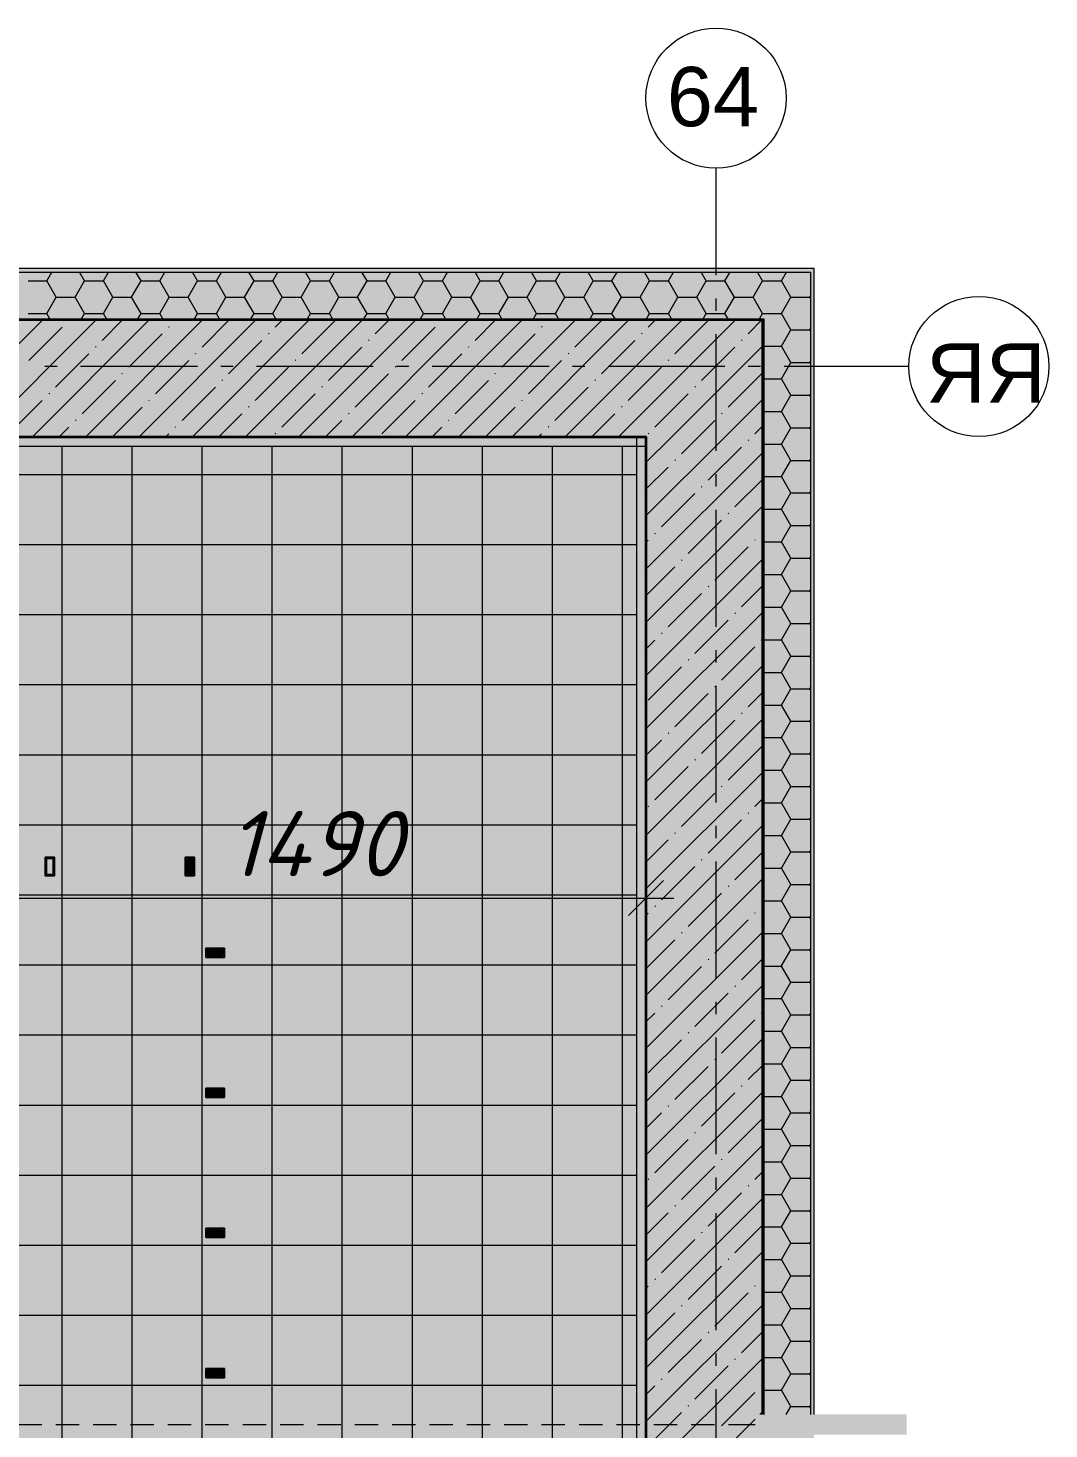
# Model space of a CAD drawing. Header units: millimetres. Extents: x -81576 to 1046824, y -248937 to 691537.
# Drawn here: x -26831 to -22460, y 611346 to 617345 of the extents above; entities that cross this region are included whole.
import ezdxf

# ---------------------------------------------------------------- set-up
doc = ezdxf.new("R2010")
doc.units = ezdxf.units.MM
doc.layers.add('PDF _Геометрия', color=7, linetype='Continuous', true_color=0x1d1d1d)
doc.layers.add('PDF _Сплошная заливка', color=7, linetype='Continuous', true_color=0xffffff)
doc.layers.add('PDF _Текст', color=7, linetype='Continuous')
doc.styles.add('PDF ArialMT', font='arial.ttf')
doc.styles.add('PDF ISOCPEUR Italic', font='isocpeui.ttf')

msp = doc.modelspace()

# ---------------------------------------------------------------- hatches: boundary and pattern name
at = {"layer": 'PDF _Сплошная заливка', "true_color": 0x636466, "transparency": 33554559}
for points in [[(-40775.3, 616099.3), (-23681.3, 616099.3), (-23681.5, 616299.3), (-40775.3, 616299.3), (-40775.3, 616115.8)], [(-26949.5, 616095.3), (-23685.3, 616095.3), (-23685.3, 616099.3), (-40775.3, 616099.3), (-40775.3, 616095.3), (-27185.3, 616095.3)], [(-24185.3, 608794.6), (-23685.3, 608794.6), (-23685.3, 611322), (-23718.4, 611322), (-23718.4, 611408.7), (-23685.3, 611408.7), (-23685.3, 615594.6), (-24185.3, 615594.6), (-24185.3, 610178.9)], [(-24185.3, 608834.6), (-24185.3, 615554.6), (-24225.3, 615553.3), (-24225.3, 608834.6), (-24217.8, 608834.6)], [(-23334.3, 611322), (-23068.4, 611322), (-23068.4, 611408.7), (-23718.4, 611408.7), (-23718.4, 611322), (-23465.3, 611322)]]:
    msp.add_hatch(color=251, dxfattribs=at).paths.add_polyline_path(points)
h = msp.add_hatch(color=251, dxfattribs=at)
h.paths.add_polyline_path([(-23671.8, 607746), (-23481.3, 607746), (-23481.3, 611322), (-23681.3, 611322), (-23681.3, 607746)], flags=0)
h.paths.add_polyline_path([(-23676, 611408.7), (-23481.3, 611408.7), (-23481.3, 616299.3), (-23681.3, 616299.3), (-23681.3, 611408.7)], flags=0)
h = msp.add_hatch(color=251, dxfattribs=at)
h.paths.add_polyline_path([(-23480.5, 607746), (-23465.3, 607746), (-23465.3, 611322), (-23481.3, 611322), (-23481.3, 607746)], flags=0)
h.paths.add_polyline_path([(-23481.3, 611408.7), (-23465.3, 611408.7), (-23465.3, 616315.3), (-23481.3, 616315.3), (-23481.3, 612611.8)], flags=0)
h = msp.add_hatch(color=251, dxfattribs=at)
h.paths.add_polyline_path([(-23685.1, 607746), (-23681.3, 607746), (-23681.3, 611322), (-23685.3, 611322), (-23685.3, 607746)], flags=0)
h.paths.add_polyline_path([(-23685.2, 611408.7), (-23681.3, 611408.7), (-23681.3, 616099.3), (-23685.3, 616094.6), (-23685.3, 611408.7)], flags=0)
h = msp.add_hatch(color=251, dxfattribs=at)
h.paths.add_polyline_path([(-24224, 615554.6), (-24185.3, 615554.6), (-24185.3, 615594.6), (-27785.3, 615594.6), (-27785.3, 615554.6), (-24225.3, 615554.6)], flags=0)
h.paths.add_polyline_path([(-39185.3, 615554.6), (-28341.8, 615554.6), (-28360.4, 615594.6), (-39185.3, 615594.6)], flags=0)
h = msp.add_hatch(color=251, dxfattribs=at)
h.paths.add_polyline_path([(-26949.5, 608834.6), (-24225.3, 608834.6), (-24225.3, 615554.6), (-27185.3, 615554.6), (-27185.3, 612995.3), (-27145.3, 612995.3), (-27145.3, 612495.3), (-27185.3, 612494.6), (-27185.3, 610675.3), (-27155.6, 610675.3), (-27155.6, 610595.3), (-27185.3, 610595.3), (-27185.3, 608834.6)], flags=0)
h.paths.add_polyline_path([(-26445.5, 610595.3), (-26485.5, 610595.3), (-26485.5, 610675.3), (-26445.5, 610675.3), (-26445.5, 610601.3)], flags=0)
h.paths.add_polyline_path([(-27085.5, 610595.3), (-27085.5, 610675.3), (-27045.5, 610675.3), (-27045.5, 610595.3), (-27079.5, 610595.3)], flags=0)
h.paths.add_polyline_path([(-27079.5, 610601.3), (-27051.5, 610601.3), (-27051.5, 610669.3), (-27079.5, 610669.3), (-27079.5, 610629.3)], flags=0)
h.paths.add_polyline_path([(-26479.5, 610601.3), (-26451.5, 610601.3), (-26451.5, 610669.3), (-26479.5, 610669.3), (-26479.5, 610629.3)], flags=0)
h.paths.add_polyline_path([(-25989.5, 610965.3), (-26069.5, 610965.3), (-26069.5, 611005.3), (-25989.5, 611005.3), (-25989.5, 610971.3)], flags=0)
h.paths.add_polyline_path([(-26035.5, 610971.3), (-25995.5, 610971.3), (-25995.5, 610999.3), (-26063.5, 610999.3), (-26063.5, 610971.3)], flags=0)
h.paths.add_polyline_path([(-26063.5, 611565.3), (-26069.5, 611565.3), (-26069.5, 611605.3), (-25989.5, 611605.3), (-25989.5, 611565.3), (-25995.5, 611565.3)], flags=0)
h.paths.add_polyline_path([(-26035.5, 611571.3), (-25995.5, 611571.3), (-25995.5, 611599.3), (-26063.5, 611599.3), (-26063.5, 611571.3)], flags=0)
h.paths.add_polyline_path([(-25995.5, 612165.3), (-26069.5, 612165.3), (-26069.5, 612205.3), (-25989.5, 612205.3), (-25989.5, 612165.3)], flags=0)
h.paths.add_polyline_path([(-26063.5, 612171.3), (-25995.5, 612171.3), (-25995.5, 612199.3), (-26063.5, 612199.3)], flags=0)
h.paths.add_polyline_path([(-25995.5, 612765.3), (-26069.5, 612765.3), (-26069.5, 612805.3), (-25989.5, 612805.3), (-25989.5, 612765.3)], flags=0)
h.paths.add_polyline_path([(-25995.5, 612771.3), (-25995.5, 612799.3), (-26063.5, 612799.3), (-26063.5, 612771.3), (-26023.5, 612771.3)], flags=0)
h.paths.add_polyline_path([(-25989.5, 613365.3), (-26069.5, 613365.3), (-26069.5, 613405.3), (-25989.5, 613405.3), (-25989.5, 613371.3)], flags=0)
h.paths.add_polyline_path([(-26063.5, 613371.3), (-25995.5, 613371.3), (-25995.5, 613399.3), (-26063.5, 613399.3)], flags=0)
h.paths.add_polyline_path([(-26717.5, 613714.4), (-26757.5, 613714.4), (-26757.5, 613794.4), (-26717.5, 613794.4), (-26717.5, 613720.4)], flags=0)
h.paths.add_polyline_path([(-26151.5, 613714.4), (-26157.5, 613714.4), (-26157.5, 613794.4), (-26117.5, 613794.4), (-26117.5, 613714.4), (-26123.5, 613714.4)], flags=0)
h.paths.add_polyline_path([(-26751.5, 613720.4), (-26723.5, 613720.4), (-26723.5, 613788.4), (-26751.5, 613788.4), (-26751.5, 613748.4)], flags=0)
h.paths.add_polyline_path([(-26151.5, 613720.4), (-26123.5, 613720.4), (-26123.5, 613788.4), (-26151.5, 613788.4), (-26151.5, 613748.4)], flags=0)
h = msp.add_hatch(color=251, dxfattribs=at)
h.paths.add_polyline_path([(-26717.5, 613714.4), (-26717.5, 613794.4), (-26757.5, 613794.4), (-26757.5, 613714.4), (-26723.5, 613714.4)], flags=0)
h.paths.add_polyline_path([(-26723.5, 613720.4), (-26751.5, 613720.4), (-26751.5, 613788.4), (-26723.5, 613788.4)], flags=0)

# ---------------------------------------------------------------- linework, layer by layer
at = {"layer": 'PDF _Геометрия', "color": 7, "lineweight": 9}
for points in [[(-23885.3, 616287), (-23885.3, 616744.5)], [(-23885.3, 616134.1), (-23885.3, 616187)], [(-40775.3, 616099.3), (-23685.3, 616099.3), (-23681.3, 616099.3), (-23681.3, 611408.7)], [(-40775.3, 616095.3), (-23685.3, 616095.3), (-23685.3, 611408.7)], [(-23885.3, 615534.1), (-23885.3, 616034.1)], [(-26705.9, 615895.3), (-26758.8, 615895.3)], [(-26105.9, 615895.3), (-26605.9, 615895.3)], [(-25953, 615895.3), (-26005.9, 615895.3)], [(-25353, 615895.3), (-25853, 615895.3)], [(-25200.1, 615895.3), (-25253, 615895.3)], [(-24600.1, 615895.3), (-25100.1, 615895.3)], [(-24447.1, 615895.3), (-24500.1, 615895.3)], [(-23847.1, 615895.3), (-24347.1, 615895.3)], [(-23694.2, 615895.3), (-23747.1, 615895.3)], [(-23059.8, 615895.3), (-23594.2, 615895.3)], [(-26685.3, 608834.6), (-26685.3, 615554.6)], [(-26385.3, 608834.6), (-26385.3, 615554.6)], [(-26085.3, 608834.6), (-26085.3, 615554.6)], [(-25785.3, 608834.6), (-25785.3, 615554.6)], [(-25485.3, 608834.6), (-25485.3, 615554.6)], [(-25185.3, 608834.6), (-25185.3, 615554.6)], [(-24885.3, 608834.6), (-24885.3, 615554.6)], [(-24585.3, 608834.6), (-24585.3, 615554.6)], [(-24285.3, 608834.6), (-24285.3, 615554.6)], [(-28285.2, 615433.2), (-27785.3, 615433.2), (-27185.3, 615433.2), (-24225.3, 615433.2)], [(-23885.3, 615381.2), (-23885.3, 615434.1)], [(-23885.3, 614781.2), (-23885.3, 615281.2)], [(-28145.3, 615133.2), (-27785.3, 615133.2), (-27185.3, 615133.2), (-24225.3, 615133.2)], [(-28005.4, 614833.2), (-27785.3, 614833.2), (-27185.3, 614833.2), (-24225.3, 614833.2)], [(-23885.3, 614628.3), (-23885.3, 614681.2)], [(-27865.5, 614533.2), (-27785.3, 614533.2), (-27185.3, 614533.2), (-24225.3, 614533.2)], [(-23885.3, 614028.3), (-23885.3, 614528.3)], [(-27769, 614233.2), (-27185.3, 614233.2), (-24225.3, 614233.2)], [(-27585.7, 613933.2), (-27185.3, 613933.2), (-24225.3, 613933.2)], [(-23885.3, 613875.4), (-23885.3, 613928.3)], [(-23885.3, 613275.4), (-23885.3, 613775.4)], [(-24185.3, 613725.6), (-24185.3, 613619.5), (-24185.3, 613499.5)], [(-39305.3, 613619.5), (-35095.3, 613619.5), (-27165.3, 613619.5), (-24065.3, 613619.5)], [(-27445.8, 613633.2), (-27185.3, 613633.2), (-24225.3, 613633.2)], [(-27305.9, 613333.2), (-27185.3, 613333.2), (-24225.3, 613333.2)], [(-23885.3, 613122.4), (-23885.3, 613175.4)], [(-27185.3, 613033.2), (-24225.3, 613033.2)], [(-23885.3, 612522.4), (-23885.3, 613022.4)], [(-27145.3, 612733.2), (-24225.3, 612733.2)], [(-34985.3, 612433.2), (-34385.3, 612433.2), (-33785.3, 612433.2), (-33185.3, 612433.2), (-32585.3, 612433.2), (-31985.3, 612433.2), (-31385.3, 612433.2), (-30785.3, 612433.2), (-30185.3, 612433.2), (-29585.3, 612433.2), (-28985.3, 612433.2), (-28385.3, 612433.2), (-27785.3, 612433.2), (-27185.3, 612433.2), (-24225.3, 612433.2)], [(-23885.3, 612369.5), (-23885.3, 612422.4)], [(-23885.3, 611769.5), (-23885.3, 612269.5)], [(-34985.3, 612133.2), (-34385.3, 612133.2), (-33785.3, 612133.2), (-33185.3, 612133.2), (-32585.3, 612133.2), (-31985.3, 612133.2), (-31385.3, 612133.2), (-30785.3, 612133.2), (-30185.3, 612133.2), (-29585.3, 612133.2), (-28985.3, 612133.2), (-28385.3, 612133.2), (-27785.3, 612133.2), (-27185.3, 612133.2), (-24225.3, 612133.2)], [(-34985.3, 611833.2), (-34385.3, 611833.2), (-33785.3, 611833.2), (-33185.3, 611833.2), (-32585.3, 611833.2), (-31985.3, 611833.2), (-31385.3, 611833.2), (-30785.3, 611833.2), (-30185.3, 611833.2), (-29585.3, 611833.2), (-28985.3, 611833.2), (-28385.3, 611833.2), (-27785.3, 611833.2), (-27185.3, 611833.2), (-24225.3, 611833.2)], [(-23885.3, 611616.6), (-23885.3, 611669.5)], [(-34985.3, 611533.2), (-34385.3, 611533.2), (-33785.3, 611533.2), (-33185.3, 611533.2), (-32585.3, 611533.2), (-31985.3, 611533.2), (-31385.3, 611533.2), (-30785.3, 611533.2), (-30185.3, 611533.2), (-29585.3, 611533.2), (-28985.3, 611533.2), (-28385.3, 611533.2), (-27785.3, 611533.2), (-27185.3, 611533.2), (-24225.3, 611533.2)], [(-23885.3, 611016.6), (-23885.3, 611516.6)]]:
    msp.add_lwpolyline(points, dxfattribs=at)
at = {"layer": 'PDF _Геометрия', "color": 7, "lineweight": 15}
for points in [[(-23465.3, 611408.7), (-23465.3, 616315.3), (-23481.3, 616315.3), (-23681.3, 616315.3), (-23685.3, 616315.3), (-40775.3, 616315.3)], [(-40775.3, 616299.3), (-23685.3, 616299.3), (-23681.3, 616299.3), (-23481.3, 616299.3), (-23481.3, 611408.7)], [(-27785.3, 615554.6), (-24185.3, 615554.6), (-24185.3, 615594.6), (-39185.3, 615594.6), (-39185.3, 615554.6), (-28341.8, 615554.6)]]:
    msp.add_lwpolyline(points, dxfattribs=at)
at = {"layer": 'PDF _Геометрия', "color": 250, "lineweight": 9, "true_color": 0x2c2c2c}
for points in [[(-26750.3, 616261.8), (-26728.6, 616299.3)], [(-26589, 616261.7), (-26610.7, 616299.3)], [(-26508.3, 616261.8), (-26486.7, 616299.3)], [(-26347.1, 616261.7), (-26368.7, 616299.3)], [(-26266.4, 616261.8), (-26244.7, 616299.3)], [(-26105.1, 616261.7), (-26126.8, 616299.3)], [(-26024.4, 616261.8), (-26002.8, 616299.3)], [(-25863.2, 616261.7), (-25884.9, 616299.3)], [(-25782.5, 616261.8), (-25760.9, 616299.3)], [(-25621.3, 616261.7), (-25642.9, 616299.3)], [(-25540.6, 616261.8), (-25518.9, 616299.3)], [(-25379.3, 616261.7), (-25401, 616299.3)], [(-25298.6, 616261.8), (-25277, 616299.3)], [(-25137.4, 616261.7), (-25159.1, 616299.3)], [(-25056.7, 616261.8), (-25035, 616299.3)], [(-24895.5, 616261.7), (-24917.1, 616299.3)], [(-24814.8, 616261.8), (-24793.1, 616299.3)], [(-24653.5, 616261.7), (-24675.2, 616299.3)], [(-24572.8, 616261.8), (-24551.2, 616299.3)], [(-24411.6, 616261.7), (-24433.3, 616299.3)], [(-24330.9, 616261.8), (-24309.2, 616299.3)], [(-24169.6, 616261.7), (-24191.3, 616299.3)], [(-24089, 616261.8), (-24067.3, 616299.3)], [(-23927.7, 616261.7), (-23949.4, 616299.3)], [(-23847, 616261.8), (-23825.4, 616299.3)], [(-23685.8, 616261.7), (-23707.5, 616299.3)], [(-23605.1, 616261.8), (-23583.4, 616299.3)], [(-26830.9, 616261.7), (-26750.2, 616261.7)], [(-26710, 616191.9), (-26750.3, 616261.7)], [(-26629.3, 616191.9), (-26589, 616261.8)], [(-26588.9, 616261.7), (-26508.3, 616261.7)], [(-26468, 616191.9), (-26508.4, 616261.7)], [(-26387.3, 616191.9), (-26347, 616261.8)], [(-26347, 616261.7), (-26266.4, 616261.7)], [(-26226.1, 616191.9), (-26266.4, 616261.7)], [(-26145.4, 616191.9), (-26105.1, 616261.8)], [(-26105.1, 616261.7), (-26024.4, 616261.7)], [(-25984.2, 616191.9), (-26024.5, 616261.7)], [(-25903.5, 616191.9), (-25863.2, 616261.8)], [(-25863.1, 616261.7), (-25782.5, 616261.7)], [(-25742.2, 616191.9), (-25782.5, 616261.7)], [(-25661.5, 616191.9), (-25621.2, 616261.8)], [(-25621.2, 616261.7), (-25540.6, 616261.7)], [(-25500.3, 616191.9), (-25540.6, 616261.7)], [(-25419.6, 616191.9), (-25379.3, 616261.8)], [(-25379.3, 616261.7), (-25298.6, 616261.7)], [(-25258.4, 616191.9), (-25298.7, 616261.7)], [(-25177.7, 616191.9), (-25137.4, 616261.8)], [(-25137.3, 616261.7), (-25056.7, 616261.7)], [(-25016.4, 616191.9), (-25056.7, 616261.7)], [(-24935.7, 616191.9), (-24895.4, 616261.8)], [(-24895.4, 616261.7), (-24814.8, 616261.7)], [(-24774.5, 616191.9), (-24814.8, 616261.7)], [(-24693.8, 616191.9), (-24653.5, 616261.8)], [(-24653.5, 616261.7), (-24572.8, 616261.7)], [(-24532.5, 616191.9), (-24572.9, 616261.7)], [(-24451.9, 616191.9), (-24411.5, 616261.8)], [(-24411.5, 616261.7), (-24330.9, 616261.7)], [(-24290.6, 616191.9), (-24330.9, 616261.7)], [(-24209.9, 616191.9), (-24169.6, 616261.8)], [(-24169.6, 616261.7), (-24088.9, 616261.7)], [(-24048.7, 616191.9), (-24089, 616261.7)], [(-23968, 616191.9), (-23927.7, 616261.8)], [(-23927.7, 616261.7), (-23847, 616261.7)], [(-23806.7, 616191.9), (-23847.1, 616261.7)], [(-23726.1, 616191.9), (-23685.7, 616261.8)], [(-23685.7, 616261.7), (-23681.3, 616261.7), (-23605.1, 616261.7)], [(-23564.8, 616191.9), (-23605.1, 616261.7)], [(-26750.3, 616122.1), (-26709.9, 616191.9)], [(-26709.9, 616191.9), (-26629.3, 616191.9)], [(-26589, 616122), (-26629.3, 616191.9)], [(-26508.3, 616122.1), (-26468, 616191.9)], [(-26468, 616191.9), (-26387.3, 616191.9)], [(-26347.1, 616122), (-26387.4, 616191.9)], [(-26266.4, 616122.1), (-26226.1, 616191.9)], [(-26226, 616191.9), (-26145.4, 616191.9)], [(-26105.1, 616122), (-26145.5, 616191.9)], [(-26024.4, 616122.1), (-25984.1, 616191.9)], [(-25984.1, 616191.9), (-25903.5, 616191.9)], [(-25863.2, 616122), (-25903.5, 616191.9)], [(-25782.5, 616122.1), (-25742.2, 616191.9)], [(-25742.2, 616191.9), (-25661.5, 616191.9)], [(-25621.3, 616122), (-25661.6, 616191.9)], [(-25540.6, 616122.1), (-25500.3, 616191.9)], [(-25500.2, 616191.9), (-25419.6, 616191.9)], [(-25379.3, 616122), (-25419.6, 616191.9)], [(-25298.6, 616122.1), (-25258.3, 616191.9)], [(-25258.3, 616191.9), (-25177.7, 616191.9)], [(-25137.4, 616122), (-25177.7, 616191.9)], [(-25056.7, 616122.1), (-25016.4, 616191.9)], [(-25016.4, 616191.9), (-24935.7, 616191.9)], [(-24895.5, 616122), (-24935.8, 616191.9)], [(-24814.8, 616122.1), (-24774.4, 616191.9)], [(-24774.4, 616191.9), (-24693.8, 616191.9)], [(-24653.5, 616122), (-24693.8, 616191.9)], [(-24572.8, 616122.1), (-24532.5, 616191.9)], [(-24532.5, 616191.9), (-24451.9, 616191.9)], [(-24411.6, 616122), (-24451.9, 616191.9)], [(-24330.9, 616122.1), (-24290.6, 616191.9)], [(-24290.6, 616191.9), (-24209.9, 616191.9)], [(-24169.6, 616122), (-24210, 616191.9)], [(-24089, 616122.1), (-24048.6, 616191.9)], [(-24048.6, 616191.9), (-23968, 616191.9)], [(-23927.7, 616122), (-23968, 616191.9)], [(-23847, 616122.1), (-23806.7, 616191.9)], [(-23806.7, 616191.9), (-23726, 616191.9)], [(-23685.8, 616122), (-23726.1, 616191.9)], [(-23605.1, 616122.1), (-23564.8, 616191.9)], [(-23564.8, 616191.9), (-23484.1, 616191.9)], [(-23481.3, 616187), (-23484.2, 616191.9)], [(-23484.1, 616191.9), (-23481.3, 616196.8)], [(-26830.9, 616122), (-26750.2, 616122)], [(-26737.1, 616099.3), (-26750.3, 616122)], [(-26602.1, 616099.3), (-26589, 616122.1)], [(-26588.9, 616122), (-26508.3, 616122)], [(-26495.2, 616099.3), (-26508.4, 616122)], [(-26360.2, 616099.3), (-26347, 616122.1)], [(-26347, 616122), (-26266.4, 616122)], [(-26253.3, 616099.3), (-26266.4, 616122)], [(-26118.3, 616099.3), (-26105.1, 616122.1)], [(-26105.1, 616122), (-26024.4, 616122)], [(-26011.3, 616099.3), (-26024.5, 616122)], [(-25876.3, 616099.3), (-25863.2, 616122.1)], [(-25863.1, 616122), (-25782.5, 616122)], [(-25769.4, 616099.3), (-25782.5, 616122)], [(-25634.4, 616099.3), (-25621.2, 616122.1)], [(-25621.2, 616122), (-25540.6, 616122)], [(-25527.5, 616099.3), (-25540.6, 616122)], [(-25392.5, 616099.3), (-25379.3, 616122.1)], [(-25379.3, 616122), (-25298.6, 616122)], [(-25285.5, 616099.3), (-25298.7, 616122)], [(-25150.5, 616099.3), (-25137.4, 616122.1)], [(-25137.3, 616122), (-25056.7, 616122)], [(-25043.6, 616099.3), (-25056.7, 616122)], [(-24908.6, 616099.3), (-24895.4, 616122.1)], [(-24895.4, 616122), (-24814.8, 616122)], [(-24801.7, 616099.3), (-24814.8, 616122)], [(-24666.6, 616099.3), (-24653.5, 616122.1)], [(-24653.5, 616122), (-24572.8, 616122)], [(-24559.7, 616099.3), (-24572.9, 616122)], [(-24424.7, 616099.3), (-24411.5, 616122.1)], [(-24411.5, 616122), (-24330.9, 616122)], [(-24317.8, 616099.3), (-24330.9, 616122)], [(-24182.8, 616099.3), (-24169.6, 616122.1)], [(-24169.6, 616122), (-24088.9, 616122)], [(-24075.9, 616099.3), (-24089, 616122)], [(-23940.8, 616099.3), (-23927.7, 616122.1)], [(-23927.7, 616122), (-23847, 616122)], [(-23833.9, 616099.3), (-23847.1, 616122)], [(-23698.9, 616099.3), (-23685.7, 616122.1)], [(-23685.7, 616122), (-23681.3, 616122), (-23605.1, 616122)], [(-23564.8, 616052.2), (-23605.1, 616122)], [(-27267.8, 615594.6), (-26767.8, 616094.6)], [(-27039.7, 615594.6), (-26539.7, 616094.6)], [(-26827.2, 615921.1), (-26684.7, 616063.7)], [(-26811.6, 615594.6), (-26311.6, 616094.6)], [(-26656.2, 616092.2), (-26653.8, 616094.6)], [(-26583.5, 615594.6), (-26083.5, 616094.6)], [(-26513.6, 616006.7), (-26425.7, 616094.6)], [(-26355.4, 615594.6), (-25855.4, 616094.6)], [(-26228.5, 616063.7), (-26226.1, 616066.1)], [(-26200, 616092.2), (-26197.6, 616094.6)], [(-26127.3, 615594.6), (-25627.3, 616094.6)], [(-26085.9, 615978.1), (-25969.5, 616094.6)], [(-25899.2, 615594.6), (-25399.2, 616094.6)], [(-25772.3, 616063.7), (-25741.4, 616094.6)], [(-25671.1, 615594.6), (-25171.1, 616094.6)], [(-25658.2, 615949.6), (-25515.7, 616092.2)], [(-25443, 615594.6), (-24943, 616094.6)], [(-25344.6, 616035.2), (-25285.2, 616094.6)], [(-25230.5, 615921.1), (-25088, 616063.7)], [(-25214.9, 615594.6), (-24714.9, 616094.6)], [(-25059.5, 616092.2), (-25057.1, 616094.6)], [(-24986.8, 615594.6), (-24486.8, 616094.6)], [(-24916.9, 616006.7), (-24829, 616094.6)], [(-24758.7, 615594.6), (-24258.7, 616094.6)], [(-24631.8, 616063.7), (-24629.4, 616066.1)], [(-24603.3, 616092.2), (-24600.9, 616094.6)], [(-24530.6, 615594.6), (-24030.6, 616094.6)], [(-24489.2, 615978.1), (-24372.8, 616094.6)], [(-24302.5, 615594.6), (-23802.5, 616094.6)], [(-24175.6, 616063.7), (-24144.7, 616094.6)], [(-24061.5, 615949.6), (-23919, 616092.2)], [(-23747.9, 616035.2), (-23688.5, 616094.6)], [(-23605.1, 615982.4), (-23564.8, 616052.2)], [(-23564.8, 616052.2), (-23484.1, 616052.2)], [(-23481.3, 616047.3), (-23484.2, 616052.2)], [(-23484.1, 616052.2), (-23481.3, 616057.1)], [(-26399.5, 615892.6), (-26257, 616035.2)], [(-25971.9, 615864.1), (-25829.3, 616006.7)], [(-25800.8, 616035.2), (-25798.4, 616037.5)], [(-25373.1, 616006.7), (-25370.7, 616009)], [(-24802.9, 615892.6), (-24660.3, 616035.2)], [(-24375.2, 615864.1), (-24232.6, 616006.7)], [(-24204.1, 616035.2), (-24201.7, 616037.5)], [(-24185.3, 615483.7), (-24074.4, 615594.6), (-23685.3, 615983.7)], [(-23776.4, 616006.7), (-23774, 616009)], [(-23681.3, 615982.4), (-23605.1, 615982.4)], [(-23564.8, 615912.5), (-23605.1, 615982.4)], [(-26713.2, 615807.1), (-26570.6, 615949.6)], [(-26542.1, 615978.1), (-26539.7, 615980.5)], [(-26114.4, 615949.6), (-26112, 615952)], [(-25686.7, 615921.1), (-25684.4, 615923.5)], [(-25544.2, 615835.6), (-25401.6, 615978.1)], [(-25116.5, 615807.1), (-24973.9, 615949.6)], [(-24945.4, 615978.1), (-24943, 615980.5)], [(-24517.7, 615949.6), (-24515.4, 615952)], [(-24090, 615921.1), (-24087.7, 615923.5)], [(-23947.5, 615835.6), (-23804.9, 615978.1)], [(-26428.1, 615864.1), (-26425.7, 615866.5)], [(-26285.5, 615778.6), (-26142.9, 615921.1)], [(-25857.8, 615750), (-25715.2, 615892.6)], [(-25430.1, 615721.5), (-25287.6, 615864.1)], [(-25259, 615892.6), (-25256.7, 615895)], [(-24831.4, 615864.1), (-24829, 615866.5)], [(-24688.8, 615778.6), (-24546.2, 615921.1)], [(-24261.1, 615750), (-24118.6, 615892.6)], [(-23833.4, 615721.5), (-23690.9, 615864.1)], [(-23605.1, 615842.7), (-23564.8, 615912.6)], [(-23564.8, 615912.5), (-23484.1, 615912.5)], [(-23481.3, 615907.6), (-23484.2, 615912.5)], [(-23484.1, 615912.6), (-23481.3, 615917.4)], [(-26599.1, 615693), (-26456.6, 615835.6)], [(-26171.4, 615664.5), (-26028.9, 615807.1)], [(-26000.4, 615835.6), (-25998, 615838)], [(-25572.7, 615807.1), (-25570.3, 615809.4)], [(-25002.4, 615693), (-24859.9, 615835.6)], [(-24574.8, 615664.5), (-24432.2, 615807.1)], [(-24403.7, 615835.6), (-24401.3, 615838)], [(-23976, 615807.1), (-23973.6, 615809.4)], [(-23681.3, 615842.7), (-23605.1, 615842.7)], [(-23564.8, 615772.8), (-23605.1, 615842.7)], [(-26912.8, 615607.5), (-26770.2, 615750)], [(-26741.7, 615778.6), (-26739.3, 615780.9)], [(-26314, 615750), (-26311.6, 615752.4)], [(-25743.8, 615636), (-25601.2, 615778.6)], [(-25316.1, 615607.5), (-25173.5, 615750)], [(-25145, 615778.6), (-25142.6, 615780.9)], [(-24717.3, 615750), (-24714.9, 615752.4)], [(-24185.3, 615255.6), (-23846.3, 615594.6), (-23685.3, 615755.6)], [(-24147.1, 615636), (-24004.5, 615778.6)], [(-23605.1, 615703), (-23564.8, 615772.9)], [(-23564.8, 615772.8), (-23484.1, 615772.8)], [(-23481.3, 615767.9), (-23484.2, 615772.8)], [(-23484.1, 615772.9), (-23481.3, 615777.7)], [(-26469.5, 615594.6), (-26342.5, 615721.5)], [(-26013.3, 615594.6), (-25914.8, 615693)], [(-25886.3, 615721.5), (-25883.9, 615723.9)], [(-25458.6, 615693), (-25456.3, 615695.4)], [(-24872.8, 615594.6), (-24745.8, 615721.5)], [(-24416.6, 615594.6), (-24318.1, 615693)], [(-24289.6, 615721.5), (-24287.3, 615723.9)], [(-23861.9, 615693), (-23859.6, 615695.4)], [(-23681.3, 615703), (-23605.1, 615703)], [(-23564.8, 615633.2), (-23605.1, 615703)], [(-26697.6, 615594.6), (-26656.2, 615636)], [(-26627.6, 615664.5), (-26625.3, 615666.9)], [(-26200, 615636), (-26197.6, 615638.4)], [(-25557.1, 615594.6), (-25487.1, 615664.5)], [(-25100.9, 615594.6), (-25059.5, 615636)], [(-25030.9, 615664.5), (-25028.6, 615666.9)], [(-24603.3, 615636), (-24600.9, 615638.4)], [(-24033, 615522), (-23960.4, 615594.6), (-23890.5, 615664.5)], [(-23719.4, 615607.5), (-23685.3, 615641.6)], [(-23605.1, 615563.4), (-23564.8, 615633.2)], [(-23564.8, 615633.1), (-23484.1, 615633.1)], [(-23481.3, 615628.2), (-23484.2, 615633.2)], [(-23484.1, 615633.2), (-23481.3, 615638.1)], [(-26241.4, 615594.6), (-26228.5, 615607.5)], [(-25772.3, 615607.5), (-25769.9, 615609.9)], [(-24644.7, 615594.6), (-24631.8, 615607.5)], [(-24175.6, 615607.5), (-24173.2, 615609.9)], [(-23747.9, 615579), (-23745.5, 615581.3)], [(-23681.3, 615563.3), (-23605.1, 615563.3)], [(-23564.8, 615493.5), (-23605.1, 615563.3)], [(-24185.3, 615027.5), (-23685.3, 615527.5)], [(-23919, 615407.9), (-23776.4, 615550.5)], [(-24185.3, 615369.6), (-24090, 615464.9)], [(-24061.5, 615493.4), (-24059.2, 615495.8)], [(-23605.1, 615423.7), (-23564.8, 615493.5)], [(-23564.8, 615493.5), (-23484.1, 615493.5)], [(-23481.3, 615488.5), (-23484.2, 615493.5)], [(-23484.1, 615493.5), (-23481.3, 615498.4)], [(-23947.5, 615379.4), (-23945.1, 615381.8)], [(-23804.9, 615293.9), (-23685.3, 615413.5)], [(-23681.3, 615423.6), (-23605.1, 615423.6)], [(-23564.8, 615353.8), (-23605.1, 615423.6)], [(-24118.6, 615208.3), (-23976, 615350.9)], [(-23605.1, 615284), (-23564.8, 615353.8)], [(-23564.8, 615353.8), (-23484.1, 615353.8)], [(-23481.3, 615348.9), (-23484.2, 615353.8)], [(-23484.1, 615353.8), (-23481.3, 615358.7)], [(-24185.3, 614799.4), (-23685.3, 615299.4)], [(-23833.4, 615265.3), (-23831.1, 615267.7)], [(-23681.3, 615283.9), (-23605.1, 615283.9)], [(-23564.8, 615214.1), (-23605.1, 615284)], [(-24004.5, 615094.3), (-23861.9, 615236.8)], [(-23605.1, 615144.3), (-23564.8, 615214.2)], [(-23564.8, 615214.1), (-23484.1, 615214.1)], [(-23481.3, 615209.2), (-23484.2, 615214.1)], [(-23484.1, 615214.2), (-23481.3, 615219)], [(-24185.3, 615141.6), (-24175.6, 615151.3)], [(-24147.1, 615179.8), (-24144.7, 615182.2)], [(-23719.4, 615151.3), (-23717, 615153.7)], [(-23690.9, 615179.8), (-23685.3, 615185.4)], [(-23681.3, 615144.3), (-23605.1, 615144.3)], [(-23564.8, 615074.4), (-23605.1, 615144.3)], [(-23890.5, 614980.2), (-23747.9, 615122.8)], [(-24185.3, 614571.3), (-23685.3, 615071.3)], [(-24185.3, 614913.5), (-24061.5, 615037.2)], [(-24033, 615065.8), (-24030.6, 615068.1)], [(-23605.1, 615004.6), (-23564.8, 615074.5)], [(-23564.8, 615074.4), (-23484.1, 615074.4)], [(-23481.3, 615069.5), (-23484.2, 615074.4)], [(-23484.1, 615074.5), (-23481.3, 615079.3)], [(-23681.3, 615004.6), (-23605.1, 615004.6)], [(-23564.8, 614934.7), (-23605.1, 615004.6)], [(-24090, 614780.6), (-23947.5, 614923.2)], [(-23919, 614951.7), (-23916.6, 614954.1)], [(-23776.4, 614866.2), (-23685.3, 614957.3)], [(-23605.1, 614865), (-23564.8, 614934.8)], [(-23564.8, 614934.7), (-23484.1, 614934.7)], [(-23481.3, 614929.8), (-23484.2, 614934.7)], [(-23484.1, 614934.8), (-23481.3, 614939.7)], [(-24185.3, 614343.2), (-23685.3, 614843.2)], [(-23681.3, 614864.9), (-23605.1, 614864.9)], [(-23564.8, 614795.1), (-23605.1, 614864.9)], [(-23976, 614666.6), (-23833.4, 614809.1)], [(-23804.9, 614837.7), (-23802.5, 614840)], [(-23605.1, 614725.3), (-23564.8, 614795.1)], [(-23564.8, 614795.1), (-23484.1, 614795.1)], [(-23481.3, 614790.1), (-23484.2, 614795.1)], [(-23484.1, 614795.1), (-23481.3, 614800)], [(-24185.3, 614685.4), (-24147.1, 614723.6)], [(-24118.6, 614752.1), (-24116.2, 614754.5)], [(-23690.9, 614723.6), (-23688.5, 614726)], [(-23681.3, 614725.2), (-23605.1, 614725.2)], [(-23564.8, 614655.4), (-23605.1, 614725.2)], [(-23861.9, 614552.5), (-23719.4, 614695.1)], [(-24185.3, 614115.1), (-23685.3, 614615.1)], [(-24175.6, 614467), (-24033, 614609.6)], [(-24004.5, 614638.1), (-24002.1, 614640.4)], [(-23605.1, 614585.6), (-23564.8, 614655.4)], [(-23564.8, 614655.4), (-23484.1, 614655.4)], [(-23481.3, 614650.5), (-23484.2, 614655.4)], [(-23484.1, 614655.4), (-23481.3, 614660.3)], [(-23681.3, 614585.5), (-23605.1, 614585.5)], [(-23564.8, 614515.7), (-23605.1, 614585.5)], [(-24061.5, 614352.9), (-23919, 614495.5)], [(-23890.5, 614524), (-23888.1, 614526.4)], [(-23747.9, 614438.5), (-23685.3, 614501.1)], [(-23605.1, 614445.9), (-23564.8, 614515.7)], [(-23564.8, 614515.7), (-23484.1, 614515.7)], [(-23481.3, 614510.8), (-23484.2, 614515.7)], [(-23484.1, 614515.7), (-23481.3, 614520.6)], [(-23681.3, 614445.9), (-23605.1, 614445.9)], [(-23564.8, 614376), (-23605.1, 614445.9)], [(-24185.3, 613887), (-23685.3, 614387)], [(-23947.5, 614238.9), (-23804.9, 614381.5)], [(-23776.4, 614410), (-23774, 614412.3)], [(-23605.1, 614306.2), (-23564.8, 614376.1)], [(-23564.8, 614376), (-23484.1, 614376)], [(-23481.3, 614371.1), (-23484.2, 614376)], [(-23484.1, 614376.1), (-23481.3, 614380.9)], [(-24090, 614324.4), (-24087.7, 614326.8)], [(-23681.3, 614306.2), (-23605.1, 614306.2)], [(-23564.8, 614236.3), (-23605.1, 614306.2)], [(-24185.3, 614229.2), (-24118.6, 614295.9)], [(-23833.4, 614124.8), (-23690.9, 614267.4)], [(-23976, 614210.4), (-23973.6, 614212.8)], [(-23605.1, 614166.5), (-23564.8, 614236.4)], [(-23564.8, 614236.3), (-23484.1, 614236.3)], [(-23481.3, 614231.4), (-23484.2, 614236.3)], [(-23484.1, 614236.4), (-23481.3, 614241.3)], [(-24185.3, 613658.9), (-23685.3, 614158.9)], [(-24147.1, 614039.3), (-24004.5, 614181.9)], [(-23681.3, 614166.5), (-23605.1, 614166.5)], [(-23564.8, 614096.7), (-23605.1, 614166.5)], [(-24033, 613925.3), (-23890.5, 614067.8)], [(-23861.9, 614096.3), (-23859.6, 614098.7)], [(-23605.1, 614026.9), (-23564.8, 614096.7)], [(-23564.8, 614096.7), (-23484.1, 614096.7)], [(-23481.3, 614091.7), (-23484.2, 614096.7)], [(-23484.1, 614096.7), (-23481.3, 614101.6)], [(-24175.6, 614010.8), (-24173.2, 614013.2)], [(-23719.4, 614010.8), (-23685.3, 614044.9)], [(-23681.3, 614026.8), (-23605.1, 614026.8)], [(-23564.8, 613957), (-23605.1, 614026.8)], [(-23919, 613811.2), (-23776.4, 613953.8)], [(-23747.9, 613982.3), (-23745.5, 613984.7)], [(-23605.1, 613887.2), (-23564.8, 613957)], [(-23564.8, 613957), (-23484.1, 613957)], [(-23481.3, 613952.1), (-23484.2, 613957)], [(-23484.1, 613957), (-23481.3, 613961.9)], [(-24185.3, 613430.8), (-23685.3, 613930.8)], [(-24061.5, 613896.7), (-24059.2, 613899.1)], [(-23681.3, 613887.1), (-23605.1, 613887.1)], [(-23564.8, 613817.3), (-23605.1, 613887.1)], [(-24185.3, 613773), (-24090, 613868.2)], [(-23484.1, 613817.3), (-23481.3, 613822.2)], [(-23947.5, 613782.7), (-23945.1, 613785.1)], [(-23804.9, 613697.2), (-23685.3, 613816.8)], [(-23605.1, 613747.5), (-23564.8, 613817.3)], [(-23564.8, 613817.3), (-23484.1, 613817.3)], [(-23481.3, 613812.4), (-23484.2, 613817.3)], [(-24185.3, 613202.7), (-23685.3, 613702.7)], [(-24118.6, 613611.6), (-23976, 613754.2)], [(-23681.3, 613747.4), (-23605.1, 613747.4)], [(-23564.8, 613677.6), (-23605.1, 613747.5)], [(-23833.4, 613668.6), (-23831.1, 613671)], [(-23605.1, 613607.8), (-23564.8, 613677.7)], [(-23564.8, 613677.6), (-23484.1, 613677.6)], [(-23481.3, 613672.7), (-23484.2, 613677.6)], [(-23484.1, 613677.7), (-23481.3, 613682.5)], [(-24147.1, 613583.1), (-24144.7, 613585.5)], [(-24004.5, 613497.6), (-23861.9, 613640.1)], [(-23690.9, 613583.1), (-23685.3, 613588.7)], [(-23681.3, 613607.8), (-23605.1, 613607.8)], [(-23564.8, 613537.9), (-23605.1, 613607.8)], [(-24185.3, 613544.9), (-24175.6, 613554.6)], [(-23890.5, 613383.5), (-23747.9, 613526.1)], [(-23719.4, 613554.6), (-23717, 613557)], [(-23605.1, 613468.1), (-23564.8, 613538)], [(-23564.8, 613537.9), (-23484.1, 613537.9)], [(-23481.3, 613533), (-23484.2, 613537.9)], [(-23484.1, 613538), (-23481.3, 613542.8)], [(-24185.3, 612974.6), (-23685.3, 613474.6)], [(-24033, 613469.1), (-24030.6, 613471.4)], [(-23681.3, 613468.1), (-23605.1, 613468.1)], [(-23564.8, 613398.3), (-23605.1, 613468.1)], [(-24185.3, 613316.8), (-24061.5, 613440.6)], [(-23484.1, 613398.3), (-23481.3, 613403.2)], [(-23919, 613355), (-23916.6, 613357.4)], [(-23776.4, 613269.5), (-23685.3, 613360.6)], [(-23605.1, 613328.5), (-23564.8, 613398.3)], [(-23564.8, 613398.2), (-23484.1, 613398.2)], [(-23481.3, 613393.3), (-23484.2, 613398.3)], [(-24090, 613183.9), (-23947.5, 613326.5)], [(-23681.3, 613328.4), (-23605.1, 613328.4)], [(-23564.8, 613258.6), (-23605.1, 613328.4)], [(-24185.3, 612746.5), (-23685.3, 613246.5)], [(-23804.9, 613241), (-23802.5, 613243.3)], [(-23605.1, 613188.8), (-23564.8, 613258.6)], [(-23564.8, 613258.6), (-23484.1, 613258.6)], [(-23481.3, 613253.6), (-23484.2, 613258.6)], [(-23484.1, 613258.6), (-23481.3, 613263.5)], [(-23976, 613069.9), (-23833.4, 613212.5)], [(-23681.3, 613188.7), (-23605.1, 613188.7)], [(-23564.8, 613118.9), (-23605.1, 613188.7)], [(-24185.3, 613088.7), (-24147.1, 613126.9)], [(-24118.6, 613155.4), (-24116.2, 613157.8)], [(-23690.9, 613126.9), (-23688.5, 613129.3)], [(-23605.1, 613049.1), (-23564.8, 613118.9)], [(-23564.8, 613118.9), (-23484.1, 613118.9)], [(-23481.3, 613114), (-23484.2, 613118.9)], [(-23484.1, 613118.9), (-23481.3, 613123.8)], [(-24004.5, 613041.4), (-24002.1, 613043.7)], [(-23861.9, 612955.8), (-23719.4, 613098.4)], [(-23681.3, 613049), (-23605.1, 613049)], [(-23564.8, 612979.2), (-23605.1, 613049.1)], [(-24185.3, 612518.4), (-23685.3, 613018.4)], [(-24175.6, 612870.3), (-24033, 613012.9)], [(-23484.1, 612979.3), (-23481.3, 612984.1)], [(-23890.5, 612927.3), (-23888.1, 612929.7)], [(-23605.1, 612909.4), (-23564.8, 612979.3)], [(-23564.8, 612979.2), (-23484.1, 612979.2)], [(-23481.3, 612974.3), (-23484.2, 612979.2)], [(-24061.5, 612756.3), (-23919, 612898.8)], [(-23747.9, 612841.8), (-23685.3, 612904.4)], [(-23681.3, 612909.4), (-23605.1, 612909.4)], [(-23564.8, 612839.5), (-23605.1, 612909.4)], [(-23776.4, 612813.3), (-23774, 612815.6)], [(-23605.1, 612769.7), (-23564.8, 612839.6)], [(-23564.8, 612839.5), (-23484.1, 612839.5)], [(-23481.3, 612834.6), (-23484.2, 612839.5)], [(-23484.1, 612839.6), (-23481.3, 612844.4)], [(-24185.3, 612290.3), (-23685.3, 612790.3)], [(-23947.5, 612642.2), (-23804.9, 612784.8)], [(-23681.3, 612769.7), (-23605.1, 612769.7)], [(-23564.8, 612699.8), (-23605.1, 612769.7)], [(-24185.3, 612632.5), (-24118.6, 612699.2)], [(-24090, 612727.7), (-24087.7, 612730.1)], [(-23605.1, 612630.1), (-23564.8, 612699.9)], [(-23564.8, 612699.8), (-23484.1, 612699.8)], [(-23481.3, 612694.9), (-23484.2, 612699.8)], [(-23484.1, 612699.9), (-23481.3, 612704.8)], [(-23833.4, 612528.2), (-23690.9, 612670.7)], [(-23681.3, 612630), (-23605.1, 612630)], [(-23564.8, 612560.2), (-23605.1, 612630)], [(-24147.1, 612442.6), (-24004.5, 612585.2)], [(-23976, 612613.7), (-23973.6, 612616.1)], [(-23484.1, 612560.2), (-23481.3, 612565.1)], [(-24185.3, 612062.2), (-23685.3, 612562.2)], [(-23605.1, 612490.4), (-23564.8, 612560.2)], [(-23564.8, 612560.2), (-23484.1, 612560.2)], [(-23481.3, 612555.2), (-23484.2, 612560.2)], [(-24033, 612328.6), (-23890.5, 612471.1)], [(-23861.9, 612499.6), (-23859.6, 612502)], [(-23719.4, 612414.1), (-23685.3, 612448.2)], [(-23681.3, 612490.3), (-23605.1, 612490.3)], [(-23564.8, 612420.5), (-23605.1, 612490.3)], [(-24175.6, 612414.1), (-24173.2, 612416.5)], [(-23747.9, 612385.6), (-23745.5, 612388)], [(-23605.1, 612350.7), (-23564.8, 612420.5)], [(-23564.8, 612420.5), (-23484.1, 612420.5)], [(-23481.3, 612415.6), (-23484.2, 612420.5)], [(-23484.1, 612420.5), (-23481.3, 612425.4)], [(-24185.3, 611834.1), (-23685.3, 612334.1)], [(-23919, 612214.5), (-23776.4, 612357.1)], [(-23681.3, 612350.6), (-23605.1, 612350.6)], [(-23564.8, 612280.8), (-23605.1, 612350.6)], [(-24185.3, 612176.3), (-24090, 612271.5)], [(-24061.5, 612300.1), (-24059.2, 612302.4)], [(-23605.1, 612211), (-23564.8, 612280.8)], [(-23564.8, 612280.8), (-23484.1, 612280.8)], [(-23481.3, 612275.9), (-23484.2, 612280.8)], [(-23484.1, 612280.8), (-23481.3, 612285.7)], [(-23804.9, 612100.5), (-23685.3, 612220.1)], [(-23681.3, 612211), (-23605.1, 612211)], [(-23564.8, 612141.1), (-23605.1, 612211)], [(-24118.6, 612014.9), (-23976, 612157.5)], [(-23947.5, 612186), (-23945.1, 612188.4)], [(-23484.1, 612141.2), (-23481.3, 612146)], [(-24185.3, 611606), (-23685.3, 612106)], [(-23605.1, 612071.3), (-23564.8, 612141.2)], [(-23564.8, 612141.1), (-23484.1, 612141.1)], [(-23481.3, 612136.2), (-23484.2, 612141.1)], [(-24004.5, 611900.9), (-23861.9, 612043.4)], [(-23833.4, 612072), (-23831.1, 612074.3)], [(-23681.3, 612071.3), (-23605.1, 612071.3)], [(-23564.8, 612001.4), (-23605.1, 612071.3)], [(-24147.1, 611986.4), (-24144.7, 611988.8)], [(-23690.9, 611986.4), (-23685.3, 611992)], [(-23605.1, 611931.6), (-23564.8, 612001.5)], [(-23564.8, 612001.4), (-23484.1, 612001.4)], [(-23481.3, 611996.5), (-23484.2, 612001.4)], [(-23484.1, 612001.5), (-23481.3, 612006.4)], [(-24185.3, 611948.2), (-24175.6, 611957.9)], [(-23890.5, 611786.8), (-23747.9, 611929.4)], [(-23719.4, 611957.9), (-23717, 611960.3)], [(-23681.3, 611931.6), (-23605.1, 611931.6)], [(-23564.8, 611861.8), (-23605.1, 611931.6)], [(-24185.3, 611377.9), (-23685.3, 611877.9)], [(-24185.3, 611720.1), (-24061.5, 611843.9)], [(-24033, 611872.4), (-24030.6, 611874.7)], [(-23605.1, 611792), (-23564.8, 611861.8)], [(-23564.8, 611861.8), (-23484.1, 611861.8)], [(-23481.3, 611856.8), (-23484.2, 611861.8)], [(-23484.1, 611861.8), (-23481.3, 611866.7)], [(-23681.3, 611791.9), (-23605.1, 611791.9)], [(-23564.8, 611722.1), (-23605.1, 611791.9)], [(-24090, 611587.2), (-23947.5, 611729.8)], [(-23919, 611758.3), (-23916.6, 611760.7)], [(-23776.4, 611672.8), (-23685.3, 611763.9)], [(-23484.1, 611722.1), (-23481.3, 611727)], [(-23605.1, 611652.3), (-23564.8, 611722.1)], [(-23564.8, 611722.1), (-23484.1, 611722.1)], [(-23481.3, 611717.2), (-23484.2, 611722.1)], [(-24185.3, 611149.8), (-23685.3, 611649.8)], [(-23976, 611473.2), (-23833.4, 611615.8)], [(-23804.9, 611644.3), (-23802.5, 611646.6)], [(-23681.3, 611652.2), (-23605.1, 611652.2)], [(-23564.8, 611582.4), (-23605.1, 611652.2)], [(-24118.6, 611558.7), (-24116.2, 611561.1)], [(-23605.1, 611512.6), (-23564.8, 611582.4)], [(-23564.8, 611582.4), (-23484.1, 611582.4)], [(-23481.3, 611577.5), (-23484.2, 611582.4)], [(-23484.1, 611582.4), (-23481.3, 611587.3)], [(-24185.3, 611492), (-24147.1, 611530.2)], [(-23861.9, 611359.2), (-23719.4, 611501.7)], [(-23690.9, 611530.2), (-23688.5, 611532.6)], [(-23681.3, 611512.5), (-23605.1, 611512.5)], [(-23564.8, 611442.7), (-23605.1, 611512.6)], [(-24004.5, 611444.7), (-24002.1, 611447.1)], [(-23584.4, 611408.7), (-23564.8, 611442.8)], [(-23564.8, 611442.7), (-23484.1, 611442.7)], [(-23481.3, 611437.8), (-23484.2, 611442.7)], [(-23484.1, 611442.8), (-23481.3, 611447.6)], [(-24185.3, 610921.7), (-23718.4, 611388.6)], [(-24175.6, 611273.6), (-24033, 611416.2)], [(-23698.3, 611408.7), (-23685.3, 611421.7)]]:
    msp.add_lwpolyline(points, dxfattribs=at)
at = {"layer": 'PDF _Геометрия', "color": 7, "lineweight": 35}
msp.add_lwpolyline([(-23685.3, 611408.7), (-23685.3, 615594.6), (-23685.3, 616094.6), (-39185.3, 616094.6), (-39185.3, 615594.6), (-24185.3, 615594.6), (-24185.3, 608794.6), (-39185.3, 608794.6), (-39185.3, 615094.6), (-39685.3, 615094.6), (-39685.3, 608494.6)], dxfattribs=at)
at = {"layer": 'PDF _Геометрия', "color": 7, "lineweight": 15}
msp.add_lwpolyline([(-24225.3, 615594.6), (-24225.3, 608794.6), (-24185.3, 608794.6), (-24185.3, 615594.6)], close=True, dxfattribs=at)
at = {"layer": 'PDF _Геометрия', "color": 7, "lineweight": 9}
for points in [[(-26717.5, 613714.4), (-26757.5, 613714.4), (-26757.5, 613794.4), (-26717.5, 613794.4)], [(-26717.5, 613714.4), (-26717.5, 613794.4), (-26757.5, 613794.4), (-26757.5, 613714.4)], [(-26723.5, 613788.4), (-26751.5, 613788.4), (-26751.5, 613720.4), (-26723.5, 613720.4)], [(-26723.5, 613788.4), (-26723.5, 613720.4), (-26751.5, 613720.4), (-26751.5, 613788.4)], [(-26117.5, 613714.4), (-26157.5, 613714.4), (-26157.5, 613794.4), (-26117.5, 613794.4)], [(-26117.5, 613714.4), (-26117.5, 613794.4), (-26157.5, 613794.4), (-26157.5, 613714.4)], [(-26123.5, 613788.4), (-26151.5, 613788.4), (-26151.5, 613720.4), (-26123.5, 613720.4)], [(-26123.5, 613788.4), (-26123.5, 613720.4), (-26151.5, 613720.4), (-26151.5, 613788.4)], [(-26069.5, 613365.3), (-26069.5, 613405.3), (-25989.5, 613405.3), (-25989.5, 613365.3)], [(-26069.5, 613365.3), (-25989.5, 613365.3), (-25989.5, 613405.3), (-26069.5, 613405.3)], [(-25995.5, 613371.3), (-25995.5, 613399.3), (-26063.5, 613399.3), (-26063.5, 613371.3)], [(-25995.5, 613371.3), (-26063.5, 613371.3), (-26063.5, 613399.3), (-25995.5, 613399.3)], [(-26069.5, 612765.3), (-26069.5, 612805.3), (-25989.5, 612805.3), (-25989.5, 612765.3)], [(-26069.5, 612765.3), (-25989.5, 612765.3), (-25989.5, 612805.3), (-26069.5, 612805.3)], [(-25995.5, 612771.3), (-25995.5, 612799.3), (-26063.5, 612799.3), (-26063.5, 612771.3)], [(-25995.5, 612771.3), (-26063.5, 612771.3), (-26063.5, 612799.3), (-25995.5, 612799.3)], [(-26069.5, 612165.3), (-26069.5, 612205.3), (-25989.5, 612205.3), (-25989.5, 612165.3)], [(-26069.5, 612165.3), (-25989.5, 612165.3), (-25989.5, 612205.3), (-26069.5, 612205.3)], [(-25995.5, 612171.3), (-25995.5, 612199.3), (-26063.5, 612199.3), (-26063.5, 612171.3)], [(-25995.5, 612171.3), (-26063.5, 612171.3), (-26063.5, 612199.3), (-25995.5, 612199.3)], [(-26069.5, 611565.3), (-26069.5, 611605.3), (-25989.5, 611605.3), (-25989.5, 611565.3)], [(-26069.5, 611565.3), (-25989.5, 611565.3), (-25989.5, 611605.3), (-26069.5, 611605.3)], [(-25995.5, 611571.3), (-25995.5, 611599.3), (-26063.5, 611599.3), (-26063.5, 611571.3)], [(-25995.5, 611571.3), (-26063.5, 611571.3), (-26063.5, 611599.3), (-25995.5, 611599.3)]]:
    msp.add_lwpolyline(points, close=True, dxfattribs=at)
at = {"layer": 'PDF _Геометрия', "color": 7, "lineweight": 20}
msp.add_lwpolyline([(-24110.3, 613694.5), (-24185.3, 613619.5), (-24260.3, 613544.5)], dxfattribs=at)
at = {"layer": 'PDF _Геометрия', "color": 8, "lineweight": 9, "true_color": 0x808080}
for points in [[(-26871.9, 611365.4), (-26771.9, 611365.4)], [(-26711.9, 611365.4), (-26611.9, 611365.4)], [(-26551.9, 611365.4), (-26451.9, 611365.4)], [(-26391.9, 611365.4), (-26291.9, 611365.4)], [(-26231.9, 611365.4), (-26131.9, 611365.4)], [(-26071.9, 611365.4), (-25971.9, 611365.4)], [(-25911.9, 611365.4), (-25811.9, 611365.4)], [(-25751.9, 611365.4), (-25651.9, 611365.4)], [(-25591.9, 611365.4), (-25491.9, 611365.4)], [(-25431.9, 611365.4), (-25331.9, 611365.4)], [(-25271.9, 611365.4), (-25171.9, 611365.4)], [(-25111.9, 611365.4), (-25011.9, 611365.4)], [(-24951.9, 611365.4), (-24851.9, 611365.4)], [(-24791.9, 611365.4), (-24691.9, 611365.4)], [(-24631.9, 611365.4), (-24531.9, 611365.4)], [(-24471.9, 611365.4), (-24371.9, 611365.4)], [(-24311.9, 611365.4), (-24211.9, 611365.4)], [(-24151.9, 611365.4), (-24051.9, 611365.4)], [(-23991.9, 611365.4), (-23891.9, 611365.4)], [(-23831.9, 611365.4), (-23718.4, 611365.4)]]:
    msp.add_lwpolyline(points, dxfattribs=at)
at = {"layer": 'PDF _Геометрия', "color": 7, "lineweight": 20}
for centre in [(-23885.3, 617044.5), (-22759.8, 615895.3)]:
    msp.add_circle(centre, 300, dxfattribs=at)
at = {"layer": 'PDF _Сплошная заливка', "lineweight": 35, "transparency": 33554559}
for points in [[(-40775.3, 616299.3), (-23481.3, 616299.3), (-40775.3, 616314), (-23481.3, 616315.3)], [(-39185.3, 615594.6), (-23685.3, 615594.6), (-39185.3, 616094.6), (-23685.3, 616094.6)], [(-26157.5, 613714.4), (-26117.5, 613714.4), (-26157.5, 613794.4), (-26117.5, 613794.4)], [(-26151.5, 613720.4), (-26151.5, 613788.4), (-26123.5, 613720.4), (-26123.5, 613788.4)], [(-25989.5, 613365.3), (-25989.5, 613405.3), (-26069.5, 613365.3), (-26069.5, 613405.3)], [(-25995.5, 613371.3), (-26063.5, 613371.3), (-25995.5, 613399.3), (-26063.5, 613399.3)], [(-25989.5, 612765.3), (-25989.5, 612805.3), (-26069.5, 612765.3), (-26069.5, 612805.3)], [(-25995.5, 612771.3), (-26063.5, 612771.3), (-25995.5, 612799.3), (-26063.5, 612799.3)], [(-25989.5, 612165.3), (-25989.5, 612205.3), (-26069.5, 612165.3), (-26069.5, 612205.3)], [(-25995.5, 612171.3), (-26063.5, 612171.3), (-25995.5, 612199.3), (-26063.5, 612199.3)], [(-25989.5, 611565.3), (-25989.5, 611605.3), (-26069.5, 611565.3), (-26069.5, 611605.3)], [(-25995.5, 611571.3), (-26063.5, 611571.3), (-25995.5, 611599.3), (-26063.5, 611599.3)]]:
    msp.add_solid(points, dxfattribs=at)

# ---------------------------------------------------------------- texts
at = {"layer": 'PDF _Текст', "attachment_point": 4}
for s, insert, char_height, style in [('64', (-24096.1, 617049.1), 254, 'PDF ArialMT'), ('ЯЯ', (-22986.2, 615867.1), 254, 'PDF ArialMT'), ('1490', (-25977, 613852.3), 279.4, 'PDF ISOCPEUR Italic')]:
    msp.add_mtext(s, dxfattribs=dict(at, insert=insert, char_height=char_height, style=style))

doc.saveas('drawing.dxf')
